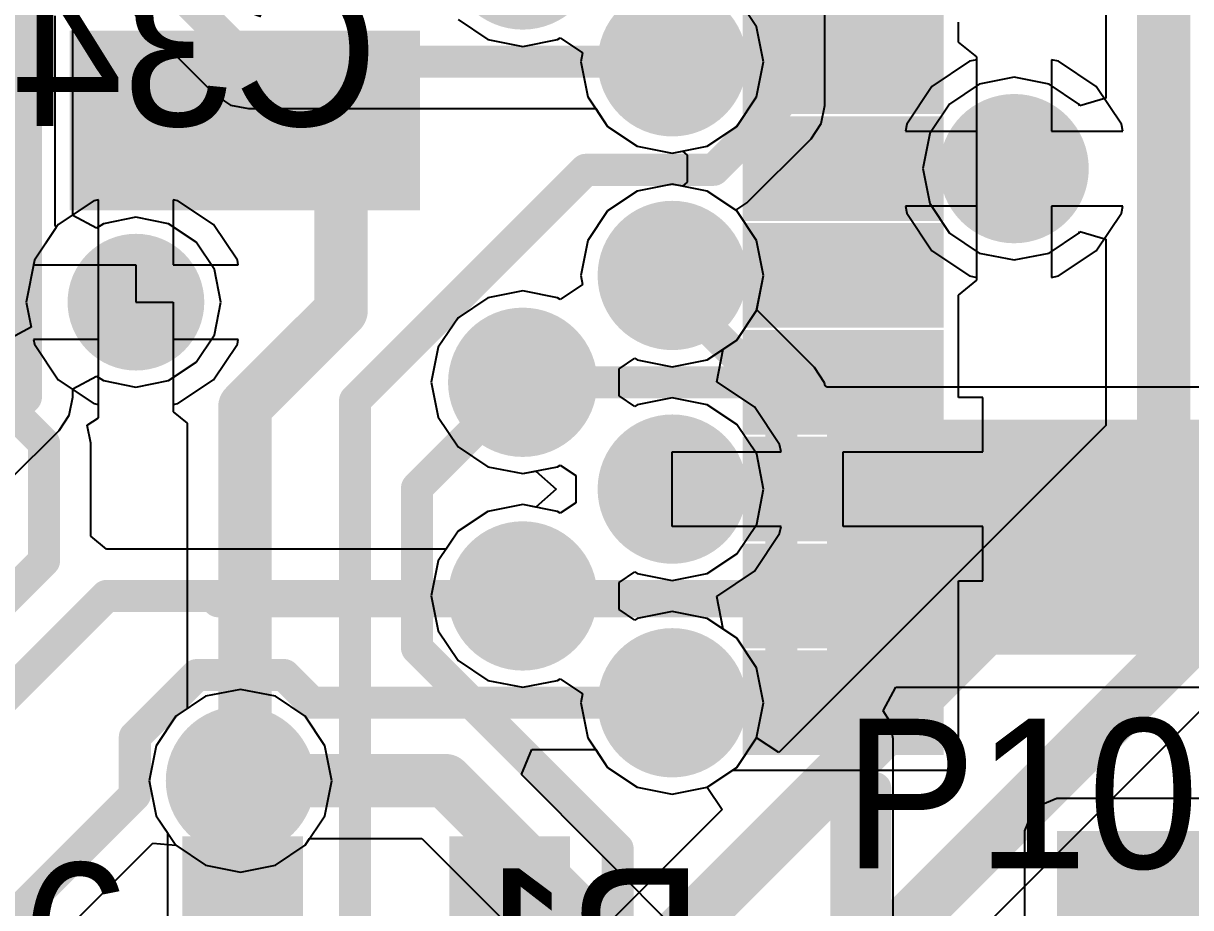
# Model space of a CAD drawing. Header units: millimetres. Extents: x 73 to 190, y 73 to 267.
# Drawn here: x 110.16 to 115.63, y 82.99 to 87.13 of the extents above; entities that cross this region are included whole.
import ezdxf

# ---------------------------------------------------------------- set-up
doc = ezdxf.new("R2010")
doc.units = ezdxf.units.MM
for name, color, linetype in [('BottomLayer', 5, 'Continuous'), ('BottomOverlay', 54, 'Continuous'), ('BottomPaste', 16, 'Continuous'), ('BottomSolder', 6, 'Continuous'), ('DrillDrawing', 1, 'Continuous'), ('MidLayer1', 16, 'Continuous'), ('MidLayer2', 76, 'Continuous'), ('MultiLayer', 9, 'Continuous'), ('TopLayer', 1, 'Continuous'), ('TopOverlay', 2, 'Continuous'), ('TopPaste', 8, 'Continuous'), ('TopSolder', 216, 'Continuous'), ('ViaHoleLayer', 16, 'Continuous')]:
    doc.layers.add(name, color=color, linetype=linetype)

msp = doc.modelspace()

# ---------------------------------------------------------------- linework, layer by layer
at = {"layer": 'BottomLayer'}
for p, q in [((112.1976, 87.1476), (112.3364, 87.0549)), ((114.54, 87.0422), (114.54, 87.135)), ((112.3364, 87.0549), (112.5, 87.0224)), ((112.5, 87.0224), (112.6636, 87.0549)), ((112.6636, 87.0549), (112.6751, 87.0626)), ((112.6751, 87.0626), (112.7807, 86.9921)), ((114.625, 86.9725), (114.54, 87.0422)), ((112.7807, 86.9921), (112.7724, 86.95)), ((112.7724, 86.95), (112.8049, 86.7863)), ((114.625, 86.45), (114.625, 86.9725)), ((115.0081, 86.9525), (114.975, 86.9591)), ((114.975, 86.9591), (114.975, 86.625)), ((115.1846, 86.8346), (115.0081, 86.9525)), ((115.3025, 86.6581), (115.1846, 86.8346)), ((112.8049, 86.7863), (112.8976, 86.6476)), ((112.8976, 86.6476), (113.0363, 86.5549)), ((115.3091, 86.625), (115.3025, 86.6581)), ((114.975, 86.625), (115.3091, 86.625)), ((113.0363, 86.5549), (113.2, 86.5224)), ((113.2, 86.5224), (113.2478, 86.5319)), ((113.2478, 86.5319), (113.2702, 86.5135)), ((113.2702, 86.5135), (113.2702, 86.3865)), ((114.625, 85.9276), (114.625, 86.45)), ((113.2, 86.3776), (113.0363, 86.3451)), ((113.2478, 86.3681), (113.2, 86.3776)), ((113.2702, 86.3865), (113.2478, 86.3681)), ((113.0363, 86.3451), (112.8976, 86.2524)), ((110.4933, 86.2998), (110.3266, 86.1884)), ((110.515, 86.3041), (110.4933, 86.2998)), ((110.515, 85.825), (110.515, 86.3041)), ((110.8866, 86.2998), (110.865, 86.3041)), ((110.865, 86.3041), (110.865, 86)), ((111.0534, 86.1884), (110.8866, 86.2998)), ((115.3091, 86.275), (114.975, 86.275)), ((114.975, 86.275), (114.975, 85.941)), ((115.3025, 86.2419), (115.3091, 86.275)), ((112.8976, 86.2524), (112.8049, 86.1136)), ((115.1846, 86.0655), (115.3025, 86.2419)), ((110.3266, 86.1884), (110.2152, 86.0216)), ((111.1647, 86.0216), (111.0534, 86.1884)), ((112.8049, 86.1136), (112.7724, 85.95)), ((115.0081, 85.9476), (115.1846, 86.0655)), ((110.2152, 86.0216), (110.1761, 85.825)), ((110.865, 86), (111.1691, 86)), ((111.1691, 86), (111.1647, 86.0216)), ((112.7724, 85.95), (112.7807, 85.908)), ((114.975, 85.941), (115.0081, 85.9476)), ((112.7807, 85.908), (112.6751, 85.8374)), ((114.54, 85.8578), (114.625, 85.9276)), ((112.3364, 85.8451), (112.1976, 85.7524)), ((112.5, 85.8776), (112.3364, 85.8451)), ((112.6636, 85.8451), (112.5, 85.8776)), ((112.6751, 85.8374), (112.6636, 85.8451)), ((114.54, 85.635), (114.54, 85.8578)), ((110.1761, 85.825), (110.1995, 85.7074)), ((110.515, 85.2839), (110.515, 85.825)), ((112.1976, 85.7524), (112.1049, 85.6137)), ((110.1995, 85.7074), (110.0875, 85.6475)), ((111.1691, 85.65), (110.865, 85.65)), ((110.865, 85.65), (110.865, 85.3459)), ((111.0534, 85.4616), (111.1647, 85.6284)), ((111.1647, 85.6284), (111.1691, 85.65)), ((112.1049, 85.6137), (112.0724, 85.45)), ((114.54, 85.379), (114.54, 85.635)), ((110.8866, 85.3502), (111.0534, 85.4616)), ((112.0724, 85.45), (112.1049, 85.2864)), ((110.865, 85.3459), (110.8866, 85.3502)), ((114.654, 85.379), (114.54, 85.379)), ((114.654, 85.125), (114.654, 85.379)), ((110.4625, 85.2489), (110.515, 85.2839)), ((112.1049, 85.2864), (112.1976, 85.1476)), ((110.4792, 85.165), (110.4625, 85.2489)), ((110.4625, 85.2489), (110.4625, 85.2489)), ((110.4625, 85.2489), (110.4625, 85.2489)), ((110.4625, 85.2489), (110.4625, 85.2489)), ((110.4792, 84.7293), (110.4792, 85.165)), ((112.1976, 85.1476), (112.3364, 85.055)), ((114, 84.775), (114, 85.125)), ((114, 85.125), (114.654, 85.125)), ((112.3364, 85.055), (112.5, 85.0224)), ((112.5, 85.0224), (112.561, 85.0345)), ((112.561, 85.0345), (112.6562, 84.9505)), ((112.6562, 84.9495), (112.561, 84.8655)), ((112.6562, 84.9505), (112.6562, 84.95)), ((112.6562, 84.95), (112.6562, 84.95)), ((112.6562, 84.95), (112.6562, 84.95)), ((112.6562, 84.95), (112.6562, 84.95)), ((112.6562, 84.95), (112.6562, 84.95)), ((112.6562, 84.95), (112.6562, 84.9495)), ((112.3364, 84.8451), (112.1976, 84.7524)), ((112.5, 84.8776), (112.3364, 84.8451)), ((112.561, 84.8655), (112.5, 84.8776)), ((112.1976, 84.7524), (112.1421, 84.6692)), ((114.654, 84.775), (114, 84.775)), ((114.654, 84.521), (114.654, 84.775)), ((110.5524, 84.6692), (110.4792, 84.7293)), ((112.1421, 84.6692), (110.5524, 84.6692)), ((114.54, 84.135), (114.54, 84.521)), ((114.54, 84.521), (114.654, 84.521)), ((114.54, 83.635), (114.54, 84.135)), ((112.4937, 83.6135), (112.5423, 83.7308)), ((112.5423, 83.7308), (112.842, 83.7308)), ((112.842, 83.7308), (112.8976, 83.6476)), ((112.8976, 83.6476), (113.0363, 83.5549)), ((113.537, 82.5701), (112.4937, 83.6135)), ((113.3636, 83.5549), (113.4835, 83.635)), ((113.4835, 83.635), (114.54, 83.635)), ((113.0363, 83.5549), (113.2, 83.5224)), ((113.2, 83.5224), (113.3636, 83.5549)), ((114.9999, 83.5016), (114.8928, 83.4572)), ((117.5999, 83.5016), (114.9999, 83.5016)), ((114.8928, 83.4572), (114.8484, 83.35)), ((111.4815, 83.2828), (111.503, 83.315)), ((111.503, 83.315), (112.0279, 83.315)), ((112.0279, 83.315), (113.1549, 82.188)), ((114.8484, 83.35), (114.8484, 82.75)), ((108.3462, 80.87), (110.7696, 83.2934)), ((110.7696, 83.2934), (110.8768, 83.2828)), ((110.8768, 83.2828), (111.0155, 83.1901)), ((111.3428, 83.1901), (111.4815, 83.2828)), ((111.0155, 83.1901), (111.1792, 83.1576)), ((111.1792, 83.1576), (111.3428, 83.1901))]:
    msp.add_line(p, q, dxfattribs=at)
for points, const_width in [([(113.0603, 86.95, 1), (113.3397, 86.95, 1)], 0.2794), ([(113.1625, 86.95, 1), (113.2375, 86.95, 1)], 0.075), ([(113.9625, 86.95, 1), (114.0375, 86.95, 1)], 0.075), ([(114.6603, 86.45, 1), (114.9397, 86.45, 1)], 0.2794), ([(113.95, 86.45, 1), (114.05, 86.45, 1)], 0.1), ([(114.75, 86.45, 1), (114.85, 86.45, 1)], 0.1), ([(113.0603, 85.95, 1), (113.3397, 85.95, 1)], 0.2794), ([(110.565, 85.825, 1), (110.815, 85.825, 1)], 0.25), ([(113.1625, 85.95, 1), (113.2375, 85.95, 1)], 0.075), ([(113.9625, 85.95, 1), (114.0375, 85.95, 1)], 0.075), ([(112.3603, 85.45, 1), (112.6397, 85.45, 1)], 0.2794), ([(112.4625, 85.45, 1), (112.5375, 85.45, 1)], 0.075), ([(113.9625, 85.45, 1), (114.0375, 85.45, 1)], 0.075), ([(110.2225, 85.165, 1), (110.2975, 85.165, 1)], 0.075), ([(110.2225, 85.165, 1), (110.2975, 85.165, 1)], 0.075), ([(113.0603, 84.95, 1), (113.3397, 84.95, 1)], 0.2794), ([(113.15, 84.95, 1), (113.25, 84.95, 1)], 0.1), ([(113.95, 84.95, 1), (114.05, 84.95, 1)], 0.1), ([(110.2225, 84.615, 1), (110.2975, 84.615, 1)], 0.075), ([(110.2225, 84.615, 1), (110.2975, 84.615, 1)], 0.075), ([(112.3603, 84.45, 1), (112.6397, 84.45, 1)], 0.2794), ([(110.5149, 84.45, 1), (110.5899, 84.45, 1)], 0.075), ([(110.5149, 84.45, 1), (110.5899, 84.45, 1)], 0.075), ([(112.4625, 84.45, 1), (112.5375, 84.45, 1)], 0.075), ([(112.4625, 84.45, 1), (112.5375, 84.45, 1)], 0.075), ([(113.9625, 84.45, 1), (114.0375, 84.45, 1)], 0.075), ([(113.0603, 83.95, 1), (113.3397, 83.95, 1)], 0.2794), ([(110.9369, 84.0796, 1), (111.0119, 84.0796, 1)], 0.075), ([(110.9369, 84.0796, 1), (111.0119, 84.0796, 1)], 0.075), ([(111.3464, 84.0796, 1), (111.4214, 84.0796, 1)], 0.075), ([(111.3464, 84.0796, 1), (111.4214, 84.0796, 1)], 0.075), ([(111.476, 83.95, 1), (111.551, 83.95, 1)], 0.075), ([(111.476, 83.95, 1), (111.551, 83.95, 1)], 0.075), ([(113.1625, 83.95, 1), (113.2375, 83.95, 1)], 0.075), ([(113.1625, 83.95, 1), (113.2375, 83.95, 1)], 0.075), ([(113.9625, 83.95, 1), (114.0375, 83.95, 1)], 0.075), ([(110.6473, 83.79, 1), (110.7223, 83.79, 1)], 0.075), ([(110.6473, 83.79, 1), (110.7223, 83.79, 1)], 0.075), ([(111.0395, 83.5852, 1), (111.3189, 83.5852, 1)], 0.2794), ([(111.1167, 83.5852, 1), (111.2417, 83.5852, 1)], 0.125), ([(112.0773, 83.5852, 1), (112.2023, 83.5852, 1)], 0.125), ([(112.0773, 83.5852, 1), (112.2023, 83.5852, 1)], 0.125), ([(110.6473, 83.5186, 1), (110.7223, 83.5186, 1)], 0.075), ([(110.6473, 83.5186, 1), (110.7223, 83.5186, 1)], 0.075)]:
    msp.add_lwpolyline(points, format="xyb", close=True, dxfattribs=dict(at, const_width=const_width))
for points, const_width in [([(113.2, 86.95), (114, 86.95)], 0.15), ([(114, 86.45), (114.8, 86.45)], 0.2), ([(113.2, 85.95), (114, 85.95)], 0.15), ([(109.825, 85.6), (110.26, 85.165)], 0.15), ([(112.5, 85.45), (114, 85.45)], 0.15), ([(110.26, 84.615), (110.26, 85.165)], 0.15), ([(113.2, 84.95), (114, 84.95)], 0.2), ([(109.645, 84), (110.26, 84.615)], 0.15), ([(109.2024, 83.1), (110.5524, 84.45)], 0.15), ([(110.5524, 84.45), (112.5, 84.45)], 0.15), ([(112.5, 84.45), (114, 84.45)], 0.15), ([(110.6848, 83.79), (110.9744, 84.0796)], 0.15), ([(110.9744, 84.0796), (111.3839, 84.0796)], 0.15), ([(111.3839, 84.0796), (111.5135, 83.95)], 0.15), ([(111.5135, 83.95), (113.2, 83.95)], 0.15), ([(113.2, 83.95), (114, 83.95)], 0.15), ([(110.6848, 83.5186), (110.6848, 83.79)], 0.15), ([(111.1792, 83.5852), (112.1398, 83.5852)], 0.25), ([(112.1398, 83.5852), (113.55, 82.175)], 0.25), ([(108.1912, 81.025), (110.6848, 83.5186)], 0.15)]:
    msp.add_lwpolyline(points, dxfattribs=dict(at, const_width=const_width))
for points in [[(113.6, 87.125), (113.6, 86.775), (114.4, 87.125), (114.4, 86.775)], [(113.6, 86.625), (113.6, 86.275), (114.4, 86.625), (114.4, 86.275)], [(113.6, 86.125), (113.6, 85.775), (114.4, 86.125), (114.4, 85.775)], [(113.6, 85.625), (113.6, 85.275), (114.4, 85.625), (114.4, 85.275)], [(113.6, 85.125), (113.6, 84.775), (114.4, 85.125), (114.4, 84.775)], [(113.6, 84.625), (113.6, 84.275), (114.4, 84.625), (114.4, 84.275)], [(113.6, 84.125), (113.6, 83.775), (114.4, 84.125), (114.4, 83.775)], [(114.9999, 83.35), (114.9999, 82.75), (117.5999, 83.35), (117.5999, 82.75)]]:
    msp.add_solid(points, dxfattribs=at)
at = {"layer": 'BottomOverlay', "const_width": 0.15}
msp.add_lwpolyline([(114.15, 82.575), (114.15, 83.55)], dxfattribs=at)
at = {"layer": 'BottomOverlay', "const_width": 0.075}
msp.add_lwpolyline([(114.1125, 83.55, 1), (114.1875, 83.55, 1)], format="xyb", close=True, dxfattribs=at)
at = {"layer": 'BottomPaste'}
for points in [[(113.65, 87.075), (113.65, 86.825), (114.35, 87.075), (114.35, 86.825)], [(113.65, 86.575), (113.65, 86.325), (114.35, 86.575), (114.35, 86.325)], [(113.65, 86.075), (113.65, 85.825), (114.35, 86.075), (114.35, 85.825)], [(113.65, 85.575), (113.65, 85.325), (114.35, 85.575), (114.35, 85.325)], [(113.65, 85.075), (113.65, 84.825), (114.35, 85.075), (114.35, 84.825)], [(113.65, 84.575), (113.65, 84.325), (114.35, 84.575), (114.35, 84.325)], [(113.65, 84.075), (113.65, 83.825), (114.35, 84.075), (114.35, 83.825)]]:
    msp.add_solid(points, dxfattribs=at)
at = {"layer": 'BottomSolder'}
for points, const_width in [([(112.3253, 87.45, 1), (112.6747, 87.45, 1)], 0.3494), ([(113.0253, 86.95, 1), (113.3747, 86.95, 1)], 0.3494), ([(114.6253, 86.45, 1), (114.9747, 86.45, 1)], 0.3494), ([(113.0253, 85.95, 1), (113.3747, 85.95, 1)], 0.3494), ([(110.53, 85.825, 1), (110.85, 85.825, 1)], 0.32), ([(112.3253, 85.45, 1), (112.6747, 85.45, 1)], 0.3494), ([(113.0253, 84.95, 1), (113.3747, 84.95, 1)], 0.3494), ([(112.3253, 84.45, 1), (112.6747, 84.45, 1)], 0.3494), ([(113.0253, 83.95, 1), (113.3747, 83.95, 1)], 0.3494), ([(111.0045, 83.5852, 1), (111.3539, 83.5852, 1)], 0.3494)]:
    msp.add_lwpolyline(points, format="xyb", close=True, dxfattribs=dict(at, const_width=const_width))
for points in [[(113.53, 87.195), (113.53, 86.705), (114.47, 87.195), (114.47, 86.705)], [(113.53, 86.695), (113.53, 86.205), (114.47, 86.695), (114.47, 86.205)], [(113.53, 86.195), (113.53, 85.705), (114.47, 86.195), (114.47, 85.705)], [(113.53, 85.695), (113.53, 85.205), (114.47, 85.695), (114.47, 85.205)], [(113.53, 85.195), (113.53, 84.705), (114.47, 85.195), (114.47, 84.705)], [(113.53, 84.695), (113.53, 84.205), (114.47, 84.695), (114.47, 84.205)], [(113.53, 84.195), (113.53, 83.705), (114.47, 84.195), (114.47, 83.705)]]:
    msp.add_solid(points, dxfattribs=at)
at = {"layer": 'DrillDrawing'}
for points, const_width in [([(113.1238, 86.95, 1), (113.2762, 86.95, 1)], 0.1524), ([(114.7238, 86.45, 1), (114.8762, 86.45, 1)], 0.1524), ([(113.1238, 85.95, 1), (113.2762, 85.95, 1)], 0.1524), ([(110.64, 85.825, 1), (110.74, 85.825, 1)], 0.1), ([(112.4238, 85.45, 1), (112.5762, 85.45, 1)], 0.1524), ([(113.1238, 84.95, 1), (113.2762, 84.95, 1)], 0.1524), ([(112.4238, 84.45, 1), (112.5762, 84.45, 1)], 0.1524), ([(113.1238, 83.95, 1), (113.2762, 83.95, 1)], 0.1524), ([(111.103, 83.5852, 1), (111.2554, 83.5852, 1)], 0.1524)]:
    msp.add_lwpolyline(points, format="xyb", close=True, dxfattribs=dict(at, const_width=const_width))
at = {"layer": 'MidLayer1'}
for p, q in [((109.43, 88.4263), (111.0613, 86.795)), ((113.595, 87.1136), (113.5023, 87.2524)), ((113.6276, 86.95), (113.595, 87.1136)), ((113.595, 86.7863), (113.6276, 86.95)), ((114.5919, 86.9525), (114.4155, 86.8346)), ((114.625, 86.9591), (114.5919, 86.9525)), ((114.625, 86.625), (114.625, 86.9591)), ((115.0081, 86.9525), (114.975, 86.9591)), ((114.975, 86.9591), (114.975, 86.625)), ((115.1846, 86.8346), (115.0081, 86.9525)), ((114.4155, 86.8346), (114.2976, 86.6581)), ((115.3025, 86.6581), (115.1846, 86.8346)), ((111.0613, 86.795), (111.1039, 86.7665)), ((111.1039, 86.7665), (111.1324, 86.7475)), ((113.5023, 86.6476), (113.595, 86.7863)), ((111.1324, 86.7475), (111.2163, 86.7308)), ((111.2163, 86.7308), (112.842, 86.7308)), ((112.842, 86.7308), (112.8976, 86.6476)), ((112.8976, 86.6476), (113.0363, 86.5549)), ((113.3636, 86.5549), (113.5023, 86.6476)), ((114.2976, 86.6581), (114.291, 86.625)), ((115.3091, 86.625), (115.3025, 86.6581)), ((114.291, 86.625), (114.625, 86.625)), ((114.975, 86.625), (115.3091, 86.625)), ((113.0363, 86.5549), (113.2, 86.5224)), ((113.2, 86.5224), (113.3636, 86.5549)), ((113.2, 86.3776), (113.0363, 86.3451)), ((113.3636, 86.3451), (113.2, 86.3776)), ((113.0363, 86.3451), (112.8976, 86.2524)), ((113.5023, 86.2524), (113.3636, 86.3451)), ((110.4933, 86.2998), (110.3266, 86.1884)), ((110.515, 86.3041), (110.4933, 86.2998)), ((110.515, 86), (110.515, 86.3041)), ((110.8866, 86.2998), (110.865, 86.3041)), ((110.865, 86.3041), (110.865, 86)), ((111.0534, 86.1884), (110.8866, 86.2998)), ((114.625, 86.275), (114.291, 86.275)), ((114.291, 86.275), (114.2976, 86.2419)), ((114.625, 85.941), (114.625, 86.275)), ((115.3091, 86.275), (114.975, 86.275)), ((114.975, 86.275), (114.975, 85.941)), ((115.3025, 86.2419), (115.3091, 86.275)), ((112.8976, 86.2524), (112.8049, 86.1136)), ((113.595, 86.1136), (113.5023, 86.2524)), ((114.2976, 86.2419), (114.4155, 86.0655)), ((115.1846, 86.0655), (115.3025, 86.2419)), ((110.3266, 86.1884), (110.2152, 86.0216)), ((111.1647, 86.0216), (111.0534, 86.1884)), ((112.8049, 86.1136), (112.7724, 85.95)), ((113.6276, 85.95), (113.595, 86.1136)), ((114.4155, 86.0655), (114.5919, 85.9476)), ((115.0081, 85.9476), (115.1846, 86.0655)), ((110.2152, 86.0216), (110.2109, 86)), ((110.2109, 86), (110.515, 86)), ((110.865, 86), (111.1691, 86)), ((111.1691, 86), (111.1647, 86.0216)), ((112.7724, 85.95), (112.7807, 85.908)), ((113.595, 85.7864), (113.6276, 85.95)), ((114.5919, 85.9476), (114.625, 85.941)), ((114.975, 85.941), (115.0081, 85.9476)), ((112.7807, 85.908), (112.6751, 85.8374)), ((112.3364, 85.8451), (112.1976, 85.7524)), ((112.5, 85.8776), (112.3364, 85.8451)), ((112.6636, 85.8451), (112.5, 85.8776)), ((112.6751, 85.8374), (112.6636, 85.8451)), ((113.5023, 85.6476), (113.595, 85.7864)), ((112.1976, 85.7524), (112.1049, 85.6137)), ((110.515, 85.65), (110.2109, 85.65)), ((110.2109, 85.65), (110.2152, 85.6284)), ((110.2152, 85.6284), (110.3266, 85.4616)), ((110.515, 85.3459), (110.515, 85.65)), ((111.1691, 85.65), (110.865, 85.65)), ((110.865, 85.65), (110.865, 85.3459)), ((111.0534, 85.4616), (111.1647, 85.6284)), ((111.1647, 85.6284), (111.1691, 85.65)), ((112.1049, 85.6137), (112.0724, 85.45)), ((113.4385, 85.6049), (113.5023, 85.6476)), ((113.4082, 85.4524), (113.4385, 85.6049)), ((110.3266, 85.4616), (110.4933, 85.3502)), ((110.8866, 85.3502), (111.0534, 85.4616)), ((112.0724, 85.45), (112.1049, 85.2864)), ((113.5846, 85.3346), (113.4082, 85.4524)), ((110.4933, 85.3502), (110.515, 85.3459)), ((110.865, 85.3459), (110.8866, 85.3502)), ((113.7025, 85.1581), (113.5846, 85.3346)), ((112.1049, 85.2864), (112.1976, 85.1476)), ((112.1976, 85.1476), (112.3364, 85.055)), ((113.2, 84.775), (113.2, 85.125)), ((113.2, 85.125), (113.7091, 85.125)), ((113.7091, 85.125), (113.7025, 85.1581)), ((112.3364, 85.055), (112.5, 85.0224)), ((112.5, 85.0224), (112.561, 85.0345)), ((112.561, 85.0345), (112.6562, 84.9505)), ((112.6562, 84.9495), (112.561, 84.8655)), ((112.6562, 84.9505), (112.6562, 84.95)), ((112.6562, 84.95), (112.6562, 84.95)), ((112.6562, 84.95), (112.6562, 84.95)), ((112.6562, 84.95), (112.6562, 84.95)), ((112.6562, 84.95), (112.6562, 84.95)), ((112.6562, 84.95), (112.6562, 84.9495)), ((112.3364, 84.8451), (112.1976, 84.7524)), ((112.5, 84.8776), (112.3364, 84.8451)), ((112.561, 84.8655), (112.5, 84.8776)), ((112.1976, 84.7524), (112.1049, 84.6137)), ((113.7091, 84.775), (113.2, 84.775)), ((113.5846, 84.5654), (113.7025, 84.7419)), ((113.7025, 84.7419), (113.7091, 84.775)), ((112.1049, 84.6137), (112.0724, 84.45)), ((113.4082, 84.4475), (113.5846, 84.5654)), ((112.0724, 84.45), (112.1049, 84.2864)), ((113.4385, 84.295), (113.4082, 84.4475)), ((112.1049, 84.2864), (112.1976, 84.1476)), ((113.5023, 84.2524), (113.4385, 84.295)), ((113.595, 84.1136), (113.5023, 84.2524)), ((112.1976, 84.1476), (112.3364, 84.055)), ((113.6276, 83.95), (113.595, 84.1136)), ((112.3364, 84.055), (112.5, 84.0224)), ((112.5, 84.0224), (112.6636, 84.055)), ((112.6636, 84.055), (112.6751, 84.0626)), ((112.6751, 84.0626), (112.7807, 83.9921)), ((111.0155, 83.9803), (110.8768, 83.8876)), ((111.1792, 84.0128), (111.0155, 83.9803)), ((111.3428, 83.9803), (111.1792, 84.0128)), ((111.4815, 83.8876), (111.3428, 83.9803)), ((112.7807, 83.9921), (112.7724, 83.95)), ((112.7724, 83.95), (112.8049, 83.7864)), ((113.595, 83.7864), (113.6276, 83.95)), ((110.8768, 83.8876), (110.7841, 83.7488)), ((111.5742, 83.7488), (111.4815, 83.8876)), ((112.8049, 83.7864), (112.8976, 83.6476)), ((113.5023, 83.6476), (113.595, 83.7864)), ((110.7841, 83.7488), (110.7515, 83.5852)), ((111.6068, 83.5852), (111.5742, 83.7488)), ((112.8976, 83.6476), (113.0363, 83.5549)), ((113.3636, 83.5549), (113.5023, 83.6476)), ((110.7515, 83.5852), (110.7841, 83.4216)), ((111.5742, 83.4216), (111.6068, 83.5852)), ((113.0363, 83.5549), (113.2, 83.5224)), ((113.2, 83.5224), (113.3636, 83.5549)), ((110.7841, 83.4216), (110.8768, 83.2828)), ((111.4815, 83.2828), (111.5742, 83.4216)), ((110.8768, 83.2828), (111.0155, 83.1901)), ((111.3428, 83.1901), (111.4815, 83.2828)), ((111.0155, 83.1901), (111.1792, 83.1576)), ((111.1792, 83.1576), (111.3428, 83.1901))]:
    msp.add_line(p, q, dxfattribs=at)
at = {"layer": 'MidLayer1', "const_width": 0.15}
for points in [[(109.585, 88.5813), (111.2163, 86.95)], [(111.2163, 86.95), (113.2, 86.95)]]:
    msp.add_lwpolyline(points, dxfattribs=at)
at = {"layer": 'MidLayer1'}
for points, const_width in [([(113.0603, 86.95, 1), (113.3397, 86.95, 1)], 0.2794), ([(111.1788, 86.95, 1), (111.2538, 86.95, 1)], 0.075), ([(111.1788, 86.95, 1), (111.2538, 86.95, 1)], 0.075), ([(113.1625, 86.95, 1), (113.2375, 86.95, 1)], 0.075), ([(114.6603, 86.45, 1), (114.9397, 86.45, 1)], 0.2794), ([(113.0603, 85.95, 1), (113.3397, 85.95, 1)], 0.2794), ([(110.565, 85.825, 1), (110.815, 85.825, 1)], 0.25), ([(112.3603, 85.45, 1), (112.6397, 85.45, 1)], 0.2794), ([(113.0603, 84.95, 1), (113.3397, 84.95, 1)], 0.2794), ([(112.3603, 84.45, 1), (112.6397, 84.45, 1)], 0.2794), ([(113.0603, 83.95, 1), (113.3397, 83.95, 1)], 0.2794), ([(111.0395, 83.5852, 1), (111.3189, 83.5852, 1)], 0.2794)]:
    msp.add_lwpolyline(points, format="xyb", close=True, dxfattribs=dict(at, const_width=const_width))
at = {"layer": 'MidLayer2'}
for p, q in [((110.3942, 86.2311), (110.3942, 88.2334)), ((115.2298, 87.6196), (115.2298, 86.7805)), ((113.595, 87.1136), (113.5023, 87.2524)), ((112.1976, 87.1476), (112.3364, 87.0549)), ((113.6276, 86.95), (113.595, 87.1136)), ((112.3364, 87.0549), (112.5, 87.0224)), ((112.5, 87.0224), (112.6636, 87.0549)), ((112.6636, 87.0549), (112.6751, 87.0626)), ((112.6751, 87.0626), (112.7807, 86.9921)), ((112.7807, 86.9921), (112.7724, 86.95)), ((112.7724, 86.95), (112.8049, 86.7863)), ((113.595, 86.7863), (113.6276, 86.95)), ((114.8, 86.8776), (114.6364, 86.8451)), ((114.9637, 86.8451), (114.8, 86.8776)), ((114.6364, 86.8451), (114.4977, 86.7524)), ((115.1024, 86.7524), (114.9637, 86.8451)), ((112.8049, 86.7863), (112.8976, 86.6476)), ((113.5023, 86.6476), (113.595, 86.7863)), ((115.2298, 86.7805), (115.1083, 86.7436)), ((114.4977, 86.7524), (114.405, 86.6137)), ((115.1083, 86.7436), (115.1024, 86.7524)), ((112.8976, 86.6476), (113.0363, 86.5549)), ((113.3636, 86.5549), (113.5023, 86.6476)), ((114.405, 86.6137), (114.3724, 86.45)), ((113.0363, 86.5549), (113.2, 86.5224)), ((113.2, 86.5224), (113.3636, 86.5549)), ((114.3724, 86.45), (114.405, 86.2864)), ((113.2, 86.3776), (113.0363, 86.3451)), ((113.3636, 86.3451), (113.2, 86.3776)), ((113.0363, 86.3451), (112.8976, 86.2524)), ((113.5023, 86.2524), (113.3636, 86.3451)), ((114.405, 86.2864), (114.4977, 86.1476)), ((110.5062, 86.1713), (110.3942, 86.2311)), ((110.69, 86.2226), (110.5378, 86.1924)), ((110.8422, 86.1924), (110.69, 86.2226)), ((112.8976, 86.2524), (112.8049, 86.1136)), ((113.595, 86.1136), (113.5023, 86.2524)), ((110.5378, 86.1924), (110.5062, 86.1713)), ((110.9712, 86.1062), (110.8422, 86.1924)), ((115.1024, 86.1476), (115.1083, 86.1564)), ((115.1083, 86.1564), (115.2298, 86.1196)), ((111.0574, 85.9772), (110.9712, 86.1062)), ((112.8049, 86.1136), (112.7724, 85.95)), ((113.6276, 85.95), (113.595, 86.1136)), ((114.4977, 86.1476), (114.6364, 86.055)), ((114.9637, 86.055), (115.1024, 86.1476)), ((115.2298, 86.1196), (115.2298, 85.2479)), ((114.6364, 86.055), (114.8, 86.0224)), ((114.8, 86.0224), (114.9637, 86.055)), ((111.0876, 85.825), (111.0574, 85.9772)), ((112.7724, 85.95), (112.7807, 85.908)), ((113.595, 85.7864), (113.6276, 85.95)), ((112.7807, 85.908), (112.6751, 85.8374)), ((112.3364, 85.8451), (112.1976, 85.7524)), ((112.5, 85.8776), (112.3364, 85.8451)), ((112.6636, 85.8451), (112.5, 85.8776)), ((112.6751, 85.8374), (112.6636, 85.8451)), ((111.0574, 85.6728), (111.0876, 85.825)), ((113.5023, 85.6476), (113.595, 85.7864)), ((112.1976, 85.7524), (112.1049, 85.6137)), ((110.9712, 85.5438), (111.0574, 85.6728)), ((112.1049, 85.6137), (112.0724, 85.45)), ((113.3636, 85.5549), (113.5023, 85.6476)), ((112.9513, 85.5135), (113.0249, 85.5626)), ((113.0249, 85.5626), (113.0363, 85.5549)), ((113.0363, 85.5549), (113.2, 85.5224)), ((113.2, 85.5224), (113.3636, 85.5549)), ((110.8422, 85.4576), (110.9712, 85.5438)), ((112.9513, 85.3865), (112.9513, 85.5135)), ((110.3942, 85.4189), (110.5062, 85.4787)), ((110.5062, 85.4787), (110.5378, 85.4576)), ((110.5378, 85.4576), (110.69, 85.4274)), ((110.69, 85.4274), (110.8422, 85.4576)), ((112.0724, 85.45), (112.1049, 85.2864)), ((110.3942, 85.38), (110.3942, 85.4189)), ((110.3775, 85.2961), (110.3942, 85.38)), ((113.0248, 85.3373), (112.9513, 85.3865)), ((113.0364, 85.3451), (113.0248, 85.3373)), ((113.2, 85.3776), (113.0364, 85.3451)), ((113.3637, 85.3451), (113.2, 85.3776)), ((113.5024, 85.2524), (113.3637, 85.3451)), ((110.33, 85.225), (110.3775, 85.2961)), ((112.1049, 85.2864), (112.1976, 85.1476)), ((110.0932, 84.9882), (110.33, 85.225)), ((113.5951, 85.1136), (113.5024, 85.2524)), ((115.2298, 85.2479), (113.6989, 83.717)), ((112.1976, 85.1476), (112.3364, 85.055)), ((112.6636, 85.055), (112.6752, 85.0627)), ((112.6752, 85.0627), (112.7487, 85.0135)), ((113.6276, 84.95), (113.5951, 85.1136)), ((112.3364, 85.055), (112.5, 85.0224)), ((112.5, 85.0224), (112.6636, 85.055)), ((112.7487, 85.0135), (112.7487, 84.8865)), ((113.9451, 82.188), (116.7311, 84.9739)), ((113.5951, 84.7864), (113.6276, 84.95)), ((112.3364, 84.8451), (112.1976, 84.7524)), ((112.5, 84.8776), (112.3364, 84.8451)), ((112.6636, 84.8451), (112.5, 84.8776)), ((112.6752, 84.8374), (112.6636, 84.8451)), ((112.7487, 84.8865), (112.6752, 84.8374)), ((112.1976, 84.7524), (112.1049, 84.6137)), ((113.5024, 84.6476), (113.5951, 84.7864)), ((113.3637, 84.5549), (113.5024, 84.6476)), ((112.1049, 84.6137), (112.0724, 84.45)), ((112.9513, 84.5135), (113.0249, 84.5626)), ((113.0249, 84.5626), (113.0364, 84.5549)), ((113.0364, 84.5549), (113.2, 84.5224)), ((113.2, 84.5224), (113.3637, 84.5549)), ((112.9513, 84.3865), (112.9513, 84.5135)), ((112.0724, 84.45), (112.1049, 84.2864)), ((113.0248, 84.3374), (112.9513, 84.3865)), ((113.2, 84.3776), (113.0363, 84.3451)), ((113.3636, 84.3451), (113.2, 84.3776)), ((113.0363, 84.3451), (113.0248, 84.3374)), ((113.5023, 84.2524), (113.3636, 84.3451)), ((112.1049, 84.2864), (112.1976, 84.1476)), ((113.595, 84.1136), (113.5023, 84.2524)), ((112.1976, 84.1476), (112.3364, 84.055)), ((113.6276, 83.95), (113.595, 84.1136)), ((112.3364, 84.055), (112.5, 84.0224)), ((112.5, 84.0224), (112.6636, 84.055)), ((112.6636, 84.055), (112.6751, 84.0626)), ((112.6751, 84.0626), (112.7807, 83.9921)), ((111.0155, 83.9803), (110.8768, 83.8876)), ((111.1792, 84.0128), (111.0155, 83.9803)), ((111.3428, 83.9803), (111.1792, 84.0128)), ((111.4815, 83.8876), (111.3428, 83.9803)), ((112.7807, 83.9921), (112.7724, 83.95)), ((112.7724, 83.95), (112.8049, 83.7864)), ((113.595, 83.7864), (113.6276, 83.95)), ((110.8768, 83.8876), (110.7841, 83.7488)), ((111.5742, 83.7488), (111.4815, 83.8876)), ((112.8049, 83.7864), (112.8976, 83.6476)), ((113.6989, 83.717), (113.595, 83.7864)), ((110.7841, 83.7488), (110.7515, 83.5852)), ((111.6068, 83.5852), (111.5742, 83.7488)), ((112.8976, 83.6476), (113.0363, 83.5549)), ((110.7515, 83.5852), (110.7841, 83.4216)), ((111.5742, 83.4216), (111.6068, 83.5852)), ((113.0363, 83.5549), (113.2, 83.5224)), ((113.2, 83.5224), (113.3636, 83.5549)), ((113.3636, 83.5549), (113.433, 83.4511)), ((113.433, 83.4511), (108.2379, 78.2561)), ((110.7841, 83.4216), (110.8768, 83.2828)), ((111.4815, 83.2828), (111.5742, 83.4216)), ((110.8768, 83.2828), (111.0155, 83.1901)), ((111.3428, 83.1901), (111.4815, 83.2828)), ((111.0155, 83.1901), (111.1792, 83.1576)), ((111.1792, 83.1576), (111.3428, 83.1901))]:
    msp.add_line(p, q, dxfattribs=at)
for points, const_width in [([(115.5, 85.136), (115.5, 93.025)], 0.25), ([(110.175, 85.38), (110.175, 88.3242)], 0.15), ([(109.685, 84.89), (110.175, 85.38)], 0.15), ([(113.55, 82.175), (116.54, 85.165)], 0.25), ([(108.2, 77.836), (115.5, 85.136)], 0.25)]:
    msp.add_lwpolyline(points, dxfattribs=dict(at, const_width=const_width))
for points, const_width in [([(113.0603, 86.95, 1), (113.3397, 86.95, 1)], 0.2794), ([(114.6603, 86.45, 1), (114.9397, 86.45, 1)], 0.2794), ([(113.0603, 85.95, 1), (113.3397, 85.95, 1)], 0.2794), ([(110.565, 85.825, 1), (110.815, 85.825, 1)], 0.25), ([(112.3603, 85.45, 1), (112.6397, 85.45, 1)], 0.2794), ([(110.1375, 85.38, 1), (110.2125, 85.38, 1)], 0.075), ([(110.1375, 85.38, 1), (110.2125, 85.38, 1)], 0.075), ([(113.0603, 84.95, 1), (113.3397, 84.95, 1)], 0.2794), ([(115.4375, 85.136, 1), (115.5625, 85.136, 1)], 0.125), ([(115.4375, 85.136, 1), (115.5625, 85.136, 1)], 0.125), ([(112.3603, 84.45, 1), (112.6397, 84.45, 1)], 0.2794), ([(113.0603, 83.95, 1), (113.3397, 83.95, 1)], 0.2794), ([(111.0395, 83.5852, 1), (111.3189, 83.5852, 1)], 0.2794)]:
    msp.add_lwpolyline(points, format="xyb", close=True, dxfattribs=dict(at, const_width=const_width))
at = {"layer": 'MultiLayer'}
for points, const_width in [([(113.0603, 86.95, 1), (113.3397, 86.95, 1)], 0.2794), ([(114.6603, 86.45, 1), (114.9397, 86.45, 1)], 0.2794), ([(113.0603, 85.95, 1), (113.3397, 85.95, 1)], 0.2794), ([(110.565, 85.825, 1), (110.815, 85.825, 1)], 0.25), ([(112.3603, 85.45, 1), (112.6397, 85.45, 1)], 0.2794), ([(113.0603, 84.95, 1), (113.3397, 84.95, 1)], 0.2794), ([(112.3603, 84.45, 1), (112.6397, 84.45, 1)], 0.2794), ([(113.0603, 83.95, 1), (113.3397, 83.95, 1)], 0.2794), ([(111.0395, 83.5852, 1), (111.3189, 83.5852, 1)], 0.2794)]:
    msp.add_lwpolyline(points, format="xyb", close=True, dxfattribs=dict(at, const_width=const_width))
at = {"layer": 'TopLayer'}
for p, q in [((113.9136, 86.7452), (113.9136, 87.4556)), ((110.31, 87.165), (110.31, 86.185)), ((114.5919, 86.9525), (114.4155, 86.8346)), ((114.625, 86.9591), (114.5919, 86.9525)), ((114.625, 86.625), (114.625, 86.9591)), ((115.0081, 86.9525), (114.975, 86.9591)), ((114.975, 86.9591), (114.975, 86.625)), ((115.1846, 86.8346), (115.0081, 86.9525)), ((114.4155, 86.8346), (114.2976, 86.6581)), ((115.3025, 86.6581), (115.1846, 86.8346)), ((113.8969, 86.6613), (113.9136, 86.7452)), ((113.8494, 86.5902), (113.8969, 86.6613)), ((114.2976, 86.6581), (114.291, 86.625)), ((115.3091, 86.625), (115.3025, 86.6581)), ((114.291, 86.625), (114.625, 86.625)), ((114.975, 86.625), (115.3091, 86.625)), ((113.5486, 86.2894), (113.8494, 86.5902)), ((113.5023, 86.2585), (113.5486, 86.2894)), ((114.625, 86.275), (114.291, 86.275)), ((114.291, 86.275), (114.2976, 86.2419)), ((114.625, 85.941), (114.625, 86.275)), ((115.3091, 86.275), (114.975, 86.275)), ((114.975, 86.275), (114.975, 85.941)), ((115.3025, 86.2419), (115.3091, 86.275)), ((113.5023, 86.2524), (113.5023, 86.2585)), ((113.595, 86.1136), (113.5023, 86.2524)), ((114.2976, 86.2419), (114.4155, 86.0655)), ((115.1846, 86.0655), (115.3025, 86.2419)), ((110.3164, 86.173), (110.2152, 86.0216)), ((110.31, 86.185), (110.31, 86.185)), ((110.31, 86.185), (110.31, 86.185)), ((110.31, 86.185), (110.3164, 86.173)), ((113.6276, 85.95), (113.595, 86.1136)), ((114.4155, 86.0655), (114.5919, 85.9476)), ((115.0081, 85.9476), (115.1846, 86.0655)), ((110.2152, 86.0216), (110.2109, 86)), ((110.2109, 86), (110.69, 86)), ((110.69, 86), (110.69, 85.825)), ((113.5955, 85.7888), (113.6276, 85.95)), ((114.5919, 85.9476), (114.625, 85.941)), ((114.975, 85.941), (115.0081, 85.9476)), ((110.69, 85.825), (110.865, 85.825)), ((110.865, 85.825), (110.865, 85.3119)), ((113.865, 85.5193), (113.5955, 85.7888)), ((110.515, 85.65), (110.2109, 85.65)), ((110.2109, 85.65), (110.2152, 85.6284)), ((110.2152, 85.6284), (110.3266, 85.4616)), ((110.515, 85.3459), (110.515, 85.65)), ((113.9125, 85.4482), (113.865, 85.5193)), ((110.3266, 85.4616), (110.4933, 85.3502)), ((113.9158, 85.4317), (113.9125, 85.4482)), ((113.925, 85.4268), (113.9158, 85.4317)), ((115.825, 85.4268), (113.925, 85.4268)), ((110.4933, 85.3502), (110.515, 85.3459)), ((110.865, 85.3119), (110.9298, 85.2587)), ((110.9298, 85.2587), (110.9298, 83.923)), ((114.1864, 83.9117), (114.2462, 84.0237)), ((114.2462, 84.0237), (115.825, 84.0237)), ((110.9298, 83.923), (110.8768, 83.8876)), ((110.8768, 83.8876), (110.7841, 83.7488)), ((114.2175, 83.8651), (114.1864, 83.9117)), ((114.2342, 83.7812), (114.2175, 83.8651)), ((114.2342, 81.579), (114.2342, 83.7812)), ((110.7841, 83.7488), (110.7515, 83.5852)), ((110.7515, 83.5852), (110.7841, 83.4216)), ((110.7841, 83.4216), (110.8371, 83.3423)), ((110.8371, 83.3423), (110.8371, 82.2651))]:
    msp.add_line(p, q, dxfattribs=at)
for points, const_width in [([(113.6944, 86.7452), (113.6944, 87.4556)], 0.15), ([(113.3936, 86.4444), (113.6944, 86.7452)], 0.15), ([(111.65, 85.785), (111.65, 86.6614)], 0.25), ([(111.7156, 85.3648), (112.7952, 86.4444)], 0.15), ([(112.7952, 86.4444), (113.3936, 86.4444)], 0.15), ([(113.2, 85.8743), (113.2, 85.95)], 0.15), ([(113.2, 85.8743), (113.71, 85.3643)], 0.15), ([(111.2, 85.335), (111.65, 85.785)], 0.25), ([(112.0056, 84.9556), (112.5, 85.45)], 0.15), ([(111.2, 81.6301), (111.2, 85.335)], 0.25), ([(111.7156, 81.2146), (111.7156, 85.3648)], 0.15), ([(113.71, 84.0862), (113.71, 85.3643)], 0.15), ([(112.0056, 84.2057), (112.0056, 84.9556)], 0.15), ([(112.0056, 84.2057), (112.9444, 83.2669)], 0.15), ([(113.71, 84.0862), (114.015, 83.7812)], 0.15), ([(114.015, 81.3307), (114.015, 83.7812)], 0.15), ([(112.9444, 80.6702), (112.9444, 83.2669)], 0.15)]:
    msp.add_lwpolyline(points, dxfattribs=dict(at, const_width=const_width))
for points, const_width in [([(113.0603, 86.95, 1), (113.3397, 86.95, 1)], 0.2794), ([(113.6569, 86.7452, 1), (113.7319, 86.7452, 1)], 0.075), ([(113.6569, 86.7452, 1), (113.7319, 86.7452, 1)], 0.075), ([(111.5875, 86.6614, 1), (111.7125, 86.6614, 1)], 0.125), ([(114.6603, 86.45, 1), (114.9397, 86.45, 1)], 0.2794), ([(112.7577, 86.4444, 1), (112.8327, 86.4444, 1)], 0.075), ([(112.7577, 86.4444, 1), (112.8327, 86.4444, 1)], 0.075), ([(113.3561, 86.4444, 1), (113.4311, 86.4444, 1)], 0.075), ([(113.3561, 86.4444, 1), (113.4311, 86.4444, 1)], 0.075), ([(113.0603, 85.95, 1), (113.3397, 85.95, 1)], 0.2794), ([(110.565, 85.825, 1), (110.815, 85.825, 1)], 0.25), ([(113.1625, 85.95, 1), (113.2375, 85.95, 1)], 0.075), ([(113.1625, 85.8743, 1), (113.2375, 85.8743, 1)], 0.075), ([(113.1625, 85.8743, 1), (113.2375, 85.8743, 1)], 0.075), ([(111.5875, 85.785, 1), (111.7125, 85.785, 1)], 0.125), ([(111.5875, 85.785, 1), (111.7125, 85.785, 1)], 0.125), ([(112.3603, 85.45, 1), (112.6397, 85.45, 1)], 0.2794), ([(112.4625, 85.45, 1), (112.5375, 85.45, 1)], 0.075), ([(111.1375, 85.335, 1), (111.2625, 85.335, 1)], 0.125), ([(111.1375, 85.335, 1), (111.2625, 85.335, 1)], 0.125), ([(111.6781, 85.3648, 1), (111.7531, 85.3648, 1)], 0.075), ([(111.6781, 85.3648, 1), (111.7531, 85.3648, 1)], 0.075), ([(113.6725, 85.3643, 1), (113.7475, 85.3643, 1)], 0.075), ([(113.6725, 85.3643, 1), (113.7475, 85.3643, 1)], 0.075), ([(113.0603, 84.95, 1), (113.3397, 84.95, 1)], 0.2794), ([(111.9681, 84.9556, 1), (112.0431, 84.9556, 1)], 0.075), ([(111.9681, 84.9556, 1), (112.0431, 84.9556, 1)], 0.075), ([(112.3603, 84.45, 1), (112.6397, 84.45, 1)], 0.2794), ([(111.9681, 84.2057, 1), (112.0431, 84.2057, 1)], 0.075), ([(111.9681, 84.2057, 1), (112.0431, 84.2057, 1)], 0.075), ([(113.0603, 83.95, 1), (113.3397, 83.95, 1)], 0.2794), ([(113.6725, 84.0862, 1), (113.7475, 84.0862, 1)], 0.075), ([(113.6725, 84.0862, 1), (113.7475, 84.0862, 1)], 0.075), ([(111.0395, 83.5852, 1), (111.3189, 83.5852, 1)], 0.2794), ([(113.9775, 83.7812, 1), (114.0525, 83.7812, 1)], 0.075), ([(113.9775, 83.7812, 1), (114.0525, 83.7812, 1)], 0.075), ([(112.9069, 83.2669, 1), (112.9819, 83.2669, 1)], 0.075), ([(112.9069, 83.2669, 1), (112.9819, 83.2669, 1)], 0.075)]:
    msp.add_lwpolyline(points, format="xyb", close=True, dxfattribs=dict(at, const_width=const_width))
for points in [[(111.95, 86.325), (111.95, 87.025), (110.45, 86.325), (110.45, 87.025)], [(115.825, 84.1753), (115.825, 85.2752), (113.925, 84.1753), (113.925, 85.2752)], [(111.4021, 83.2551), (110.9771, 83.2551), (111.4021, 82.4051), (110.9771, 82.4051)], [(112.6521, 83.2551), (112.2271, 83.2551), (112.6521, 82.4051), (112.2271, 82.4051)]]:
    msp.add_solid(points, dxfattribs=at)
at = {"layer": 'TopOverlay', "const_width": 0.15}
msp.add_lwpolyline([(111.075, 84.425), (113.575, 84.425)], dxfattribs=at)
at = {"layer": 'TopOverlay', "const_width": 0.075}
for points in [[(111.0375, 84.425, 1), (111.1125, 84.425, 1)], [(113.5375, 84.425, 1), (113.6125, 84.425, 1)]]:
    msp.add_lwpolyline(points, format="xyb", close=True, dxfattribs=at)
at = {"layer": 'TopPaste'}
for points in [[(111.9, 86.375), (111.9, 86.975), (110.5, 86.375), (110.5, 86.975)], [(111.3521, 83.2051), (111.0271, 83.2051), (111.3521, 82.4551), (111.0271, 82.4551)], [(112.6021, 83.2051), (112.2771, 83.2051), (112.6021, 82.4551), (112.2771, 82.4551)]]:
    msp.add_solid(points, dxfattribs=at)
at = {"layer": 'TopSolder'}
for points, const_width in [([(112.3253, 87.45, 1), (112.6747, 87.45, 1)], 0.3494), ([(113.0253, 86.95, 1), (113.3747, 86.95, 1)], 0.3494), ([(114.6253, 86.45, 1), (114.9747, 86.45, 1)], 0.3494), ([(113.0253, 85.95, 1), (113.3747, 85.95, 1)], 0.3494), ([(110.53, 85.825, 1), (110.85, 85.825, 1)], 0.32), ([(112.3253, 85.45, 1), (112.6747, 85.45, 1)], 0.3494), ([(113.0253, 84.95, 1), (113.3747, 84.95, 1)], 0.3494), ([(112.3253, 84.45, 1), (112.6747, 84.45, 1)], 0.3494), ([(113.0253, 83.95, 1), (113.3747, 83.95, 1)], 0.3494), ([(111.0045, 83.5852, 1), (111.3539, 83.5852, 1)], 0.3494)]:
    msp.add_lwpolyline(points, format="xyb", close=True, dxfattribs=dict(at, const_width=const_width))
for points in [[(112.02, 86.255), (112.02, 87.095), (110.38, 86.255), (110.38, 87.095)], [(111.4721, 83.3251), (110.9071, 83.3251), (111.4721, 82.3351), (110.9071, 82.3351)], [(112.7221, 83.3251), (112.1571, 83.3251), (112.7221, 82.3351), (112.1571, 82.3351)]]:
    msp.add_solid(points, dxfattribs=at)
at = {"layer": 'ViaHoleLayer'}
for points, const_width in [([(113.1238, 86.95, 1), (113.2762, 86.95, 1)], 0.1524), ([(114.7238, 86.45, 1), (114.8762, 86.45, 1)], 0.1524), ([(113.1238, 85.95, 1), (113.2762, 85.95, 1)], 0.1524), ([(110.64, 85.825, 1), (110.74, 85.825, 1)], 0.1), ([(112.4238, 85.45, 1), (112.5762, 85.45, 1)], 0.1524), ([(113.1238, 84.95, 1), (113.2762, 84.95, 1)], 0.1524), ([(112.4238, 84.45, 1), (112.5762, 84.45, 1)], 0.1524), ([(113.1238, 83.95, 1), (113.2762, 83.95, 1)], 0.1524), ([(111.103, 83.5852, 1), (111.2554, 83.5852, 1)], 0.1524)]:
    msp.add_lwpolyline(points, format="xyb", close=True, dxfattribs=dict(at, const_width=const_width))

# ---------------------------------------------------------------- texts
at = {"layer": 'BottomOverlay', "text_generation_flag": 2}
for s, p in [('C34', (111.825, 86.65)), ('P1', (113.35, 82.475))]:
    msp.add_text(s, height=0.7, rotation=360, dxfattribs=at).set_placement(p)
at = {"layer": 'TopOverlay'}
for s, p in [('P10', (114, 83.175)), ('C6', (109.475, 82.5))]:
    msp.add_text(s, height=0.7, rotation=360, dxfattribs=at).set_placement(p)

doc.saveas('drawing.dxf')
